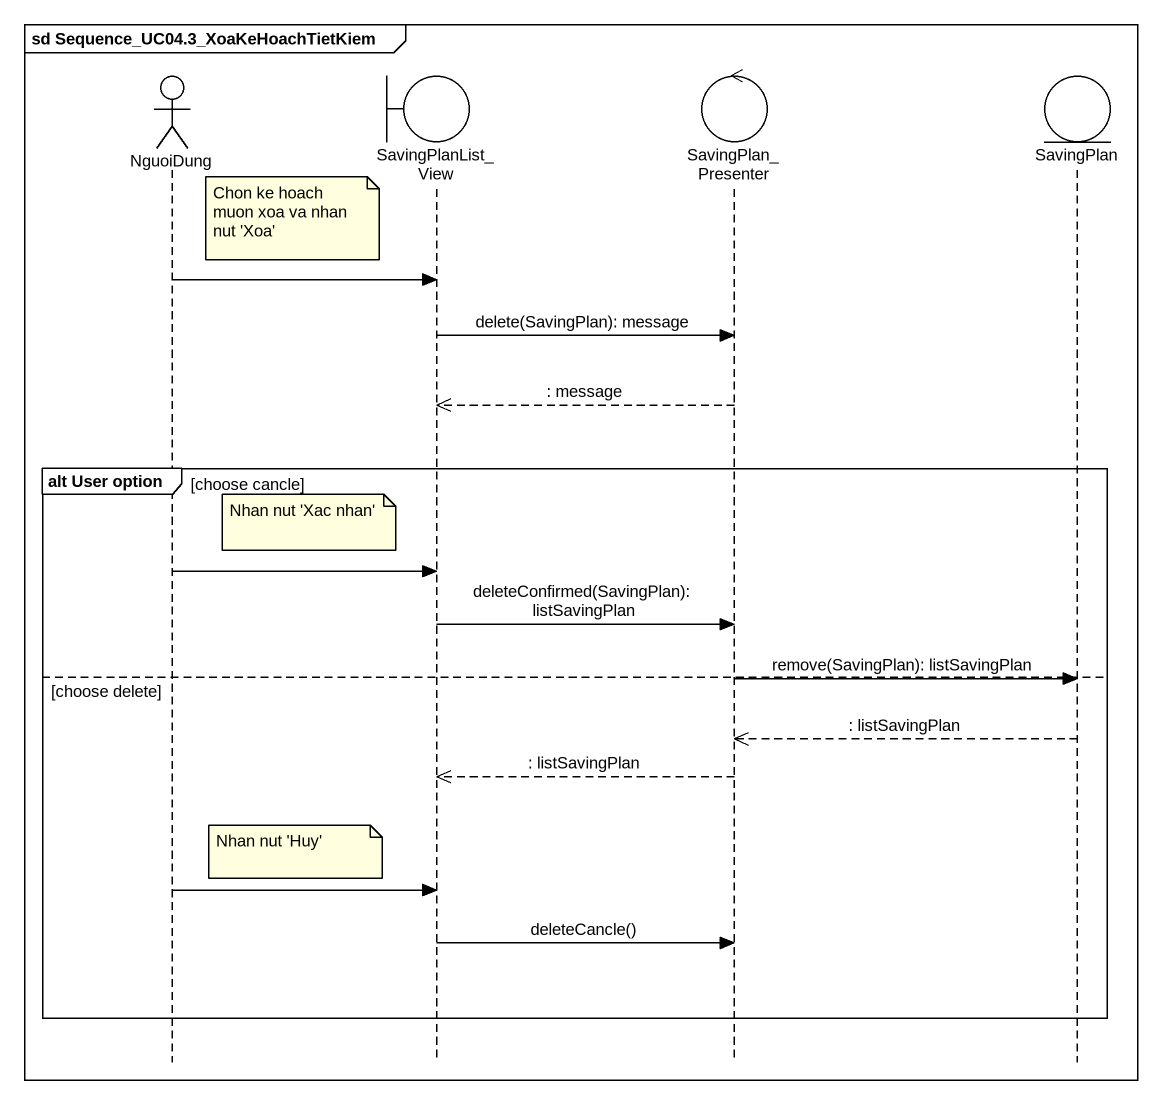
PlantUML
@startuml
mainframe sd Sequence_UC04.3_XoaKeHoachTietKiem
hide footbox
actor NguoiDung
boundary SavingPlanList_View
control SavingPlan_Presenter
entity SavingPlan

note right of NguoiDung : Chon ke hoach muon xoa va nhan nut 'Xoa'
NguoiDung -> SavingPlanList_View
SavingPlanList_View -> SavingPlan_Presenter : delete(SavingPlan): message
SavingPlan_Presenter -->> SavingPlanList_View : : message
group alt User option [choose cancle]
  note left of SavingPlanList_View : Nhan nut 'Xac nhan'
  NguoiDung -> SavingPlanList_View
  SavingPlanList_View -> SavingPlan_Presenter : deleteConfirmed(SavingPlan): listSavingPlan
else choose delete
  SavingPlan_Presenter -> SavingPlan : remove(SavingPlan): listSavingPlan
  SavingPlan -->> SavingPlan_Presenter : : listSavingPlan
  SavingPlan_Presenter -->> SavingPlanList_View : : listSavingPlan
  note right of NguoiDung : Nhan nut 'Huy'
  NguoiDung -> SavingPlanList_View
  SavingPlanList_View -> SavingPlan_Presenter : deleteCancle()
end
@enduml
